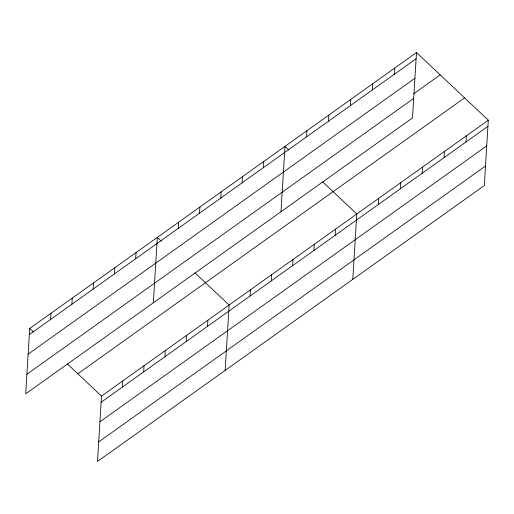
<?xml version="1.0" encoding="UTF-8"?>
<svg xmlns="http://www.w3.org/2000/svg" width="514" height="514" viewBox="0 0 514 514"><rect width="100%" height="100%" fill="white"/><g stroke="black" fill="none" stroke-linecap="round" stroke-linejoin="round"><path stroke-width="0.77" d="M29.696 328.446L25.7 393.814L412.491 117.924L416.494 52.556L29.696 328.446L33.648 332.16M50.597 319.438L50.97 313.27M71.87 304.262L72.243 298.094M93.143 289.086L93.522 282.918M67.347 363.899L101.509 396.076L97.506 461.444L484.304 185.554L488.3 120.186L416.494 52.556M114.416 273.917L114.795 267.749M122.403 387.068L122.782 380.9M135.69 258.741L136.069 252.573M143.676 371.892L144.055 365.724M153.339 302.772L157.342 237.397L161.287 241.117M164.949 356.722L165.328 350.554M178.236 228.396L178.615 222.228M186.222 341.547L186.601 335.379M199.509 213.22L199.888 207.052M207.495 326.371L207.874 320.203M220.782 198.044L221.161 191.876M225.151 370.401L229.148 305.033L194.986 272.857M242.055 182.875L242.435 176.707M250.042 296.025L250.421 289.857M263.329 167.699L263.708 161.531M271.321 280.85L271.694 274.682M280.985 211.729L284.981 146.355L288.932 150.075M292.594 265.68L292.967 259.506M306.524 136.891L306.903 130.723M313.868 250.504L314.24 244.336M328.44 121.259L328.819 115.091M335.141 235.328L335.514 229.16M350.362 105.621L350.734 99.453M352.79 279.359L356.793 213.985L322.631 181.815M372.277 89.989L372.656 83.821M378.33 204.521L378.709 198.353M394.193 74.357L394.572 68.189M400.252 188.889L400.624 182.721M422.167 173.257L422.547 167.089M444.083 157.618L444.462 151.45M466.005 141.986L466.384 135.818M29.324 334.614L416.115 58.724M28.129 354.146L414.92 78.256M413.757 93.721L440.19 74.871M26.895 374.276L413.686 98.386M77.813 373.755L464.605 97.866M101.509 396.076L488.3 120.186M101.129 402.244L487.921 126.354M99.934 421.782L486.726 145.892M98.701 441.911L485.499 166.022"/></g></svg>
